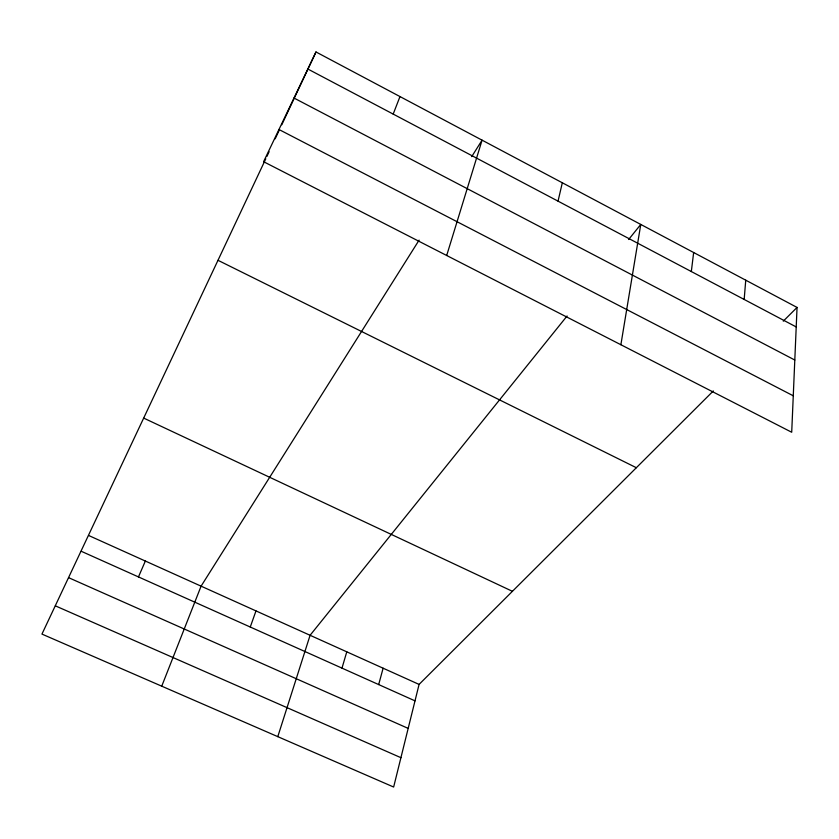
<?xml version="1.0" encoding="UTF-8"?>
<svg xmlns="http://www.w3.org/2000/svg" width="839" height="839" viewBox="0 0 839 839"><rect width="100%" height="100%" fill="white"/><g stroke="black" fill="none" stroke-linecap="round" stroke-linejoin="round"><path stroke-width="1.26" d="M797.05 307.431L791.712 432.253L263.593 161.696L315.988 51.966L797.05 307.431L783.28 321.159M744.172 299.45L745.745 280.184M691.326 271.542L693.654 252.529M620.881 344.735L640.776 224.443L628.642 239.503M558.04 201.15L562.319 182.776M713.318 390.943L419.081 684.414L393.648 787.034L41.95 634.085L265.806 158.77M378.683 684.572L383.119 668.201M341.987 668.127L346.78 651.83M446.684 255.496L482.079 140.165L471.707 156.631M277.793 736.652L310.084 635.291L567.08 315.988M250.263 627.027L255.989 610.907M393.187 114.094L399.983 96.579M161.738 686.176L201.087 586.167L419.091 240.143M138.466 576.928L145.357 561.05M266.907 156.432L269.109 151.733M275.171 138.834L279.03 130.632M281.778 124.77L315.988 51.966M55.364 605.852L400.927 757.69M68.735 577.725L408.184 728.399M81.289 551.296L415.011 700.859M88.777 535.544L419.081 684.414M143.909 418.2L512.43 591.317M218.077 260.342L636.35 467.722M278.957 129.5L793.264 395.798M293.986 98.037L794.795 360.036M307.84 69.018L796.211 326.937"/></g></svg>
